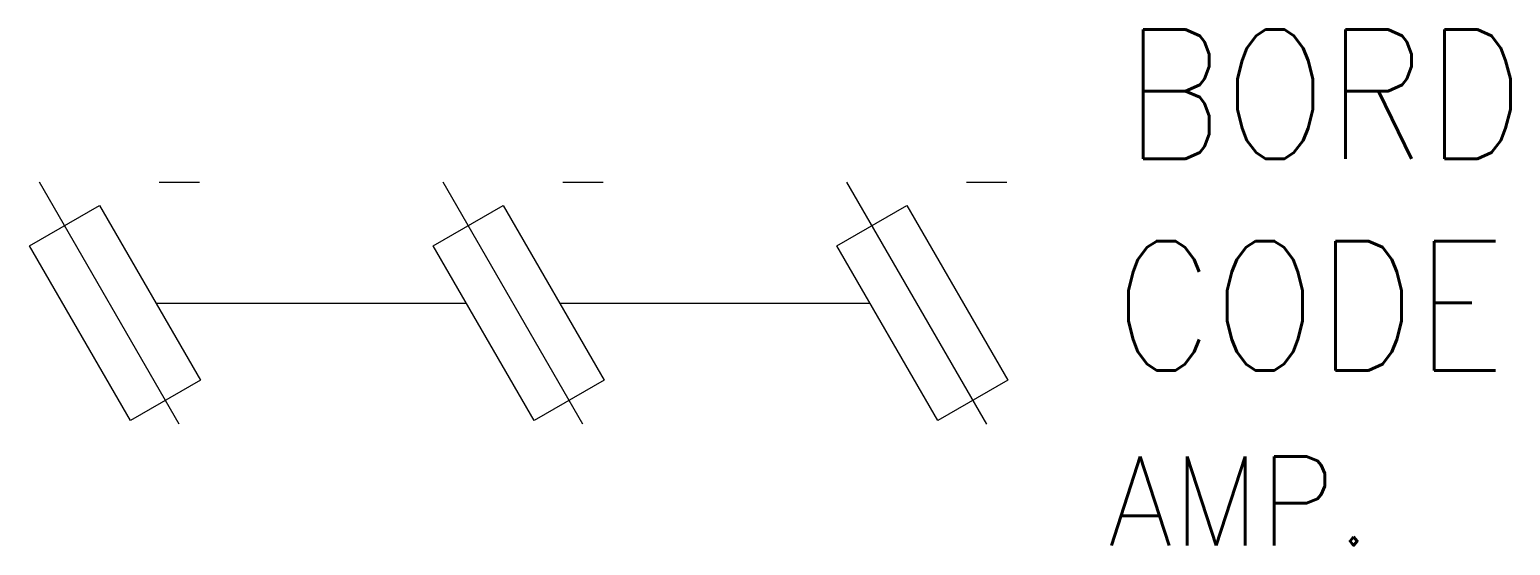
# Model space of a CAD drawing. Extents: x 318.8 to 355.5, y 219 to 231.8.
import ezdxf

# ---------------------------------------------------------------- set-up
doc = ezdxf.new("R2010")
doc.units = 0
doc.header["$LTSCALE"] = 6
doc.linetypes.add('DASHED', pattern=[0])
doc.linetypes.add('HIDDEN', pattern=[0])
for name, color, linetype in [('1', 7, 'CONTINUOUS'), ('11', 3, 'DASHED'), ('12', 2, 'DASHED')]:
    doc.layers.add(name, color=color, linetype=linetype)
doc.styles.get("Standard").update_dxf_attribs({"font": 'simplex', "width": 0.85})

msp = doc.modelspace()

# ---------------------------------------------------------------- linework, layer by layer
at = {"layer": '1', "color": 0}
for p, q in [((322.5, 222), (319.036, 228)), ((322, 228), (323, 228)), ((332.5, 222), (329.036, 228)), ((332, 228), (333, 228)), ((342.5, 222), (339.036, 228)), ((342, 228), (343, 228)), ((318.792, 226.422), (320.525, 227.422)), ((320.525, 227.422), (323.025, 223.092)), ((328.792, 226.422), (330.525, 227.422)), ((330.525, 227.422), (333.025, 223.092)), ((338.792, 226.422), (340.525, 227.422)), ((340.525, 227.422), (343.025, 223.092)), ((321.292, 222.092), (318.792, 226.422)), ((331.292, 222.092), (328.792, 226.422)), ((341.292, 222.092), (338.792, 226.422)), ((323.025, 223.092), (321.292, 222.092)), ((333.025, 223.092), (331.292, 222.092)), ((343.025, 223.092), (341.292, 222.092))]:
    msp.add_line(p, q, dxfattribs=at)
at = {"layer": '1', "color": 0, "linetype": 'HIDDEN'}
for p, q in [((321.923, 225), (329.613, 225)), ((331.923, 225), (339.613, 225))]:
    msp.add_line(p, q, dxfattribs=at)

# ---------------------------------------------------------------- texts
at = {"layer": '1', "color": 0, "width": 0.95}
msp.add_attdef('AMP.', (345.5, 219), '', height=2.2, dxfattribs=at)
at = {"layer": '11', "color": 0, "width": 0.85}
msp.add_attdef('BORD', (345.914, 228.575), '', height=3.2, dxfattribs=at)
at = {"layer": '12', "color": 0, "width": 0.85}
msp.add_attdef('CODE', (345.662, 223.335), '-F', height=3.2, dxfattribs=at)

doc.saveas('drawing.dxf')
